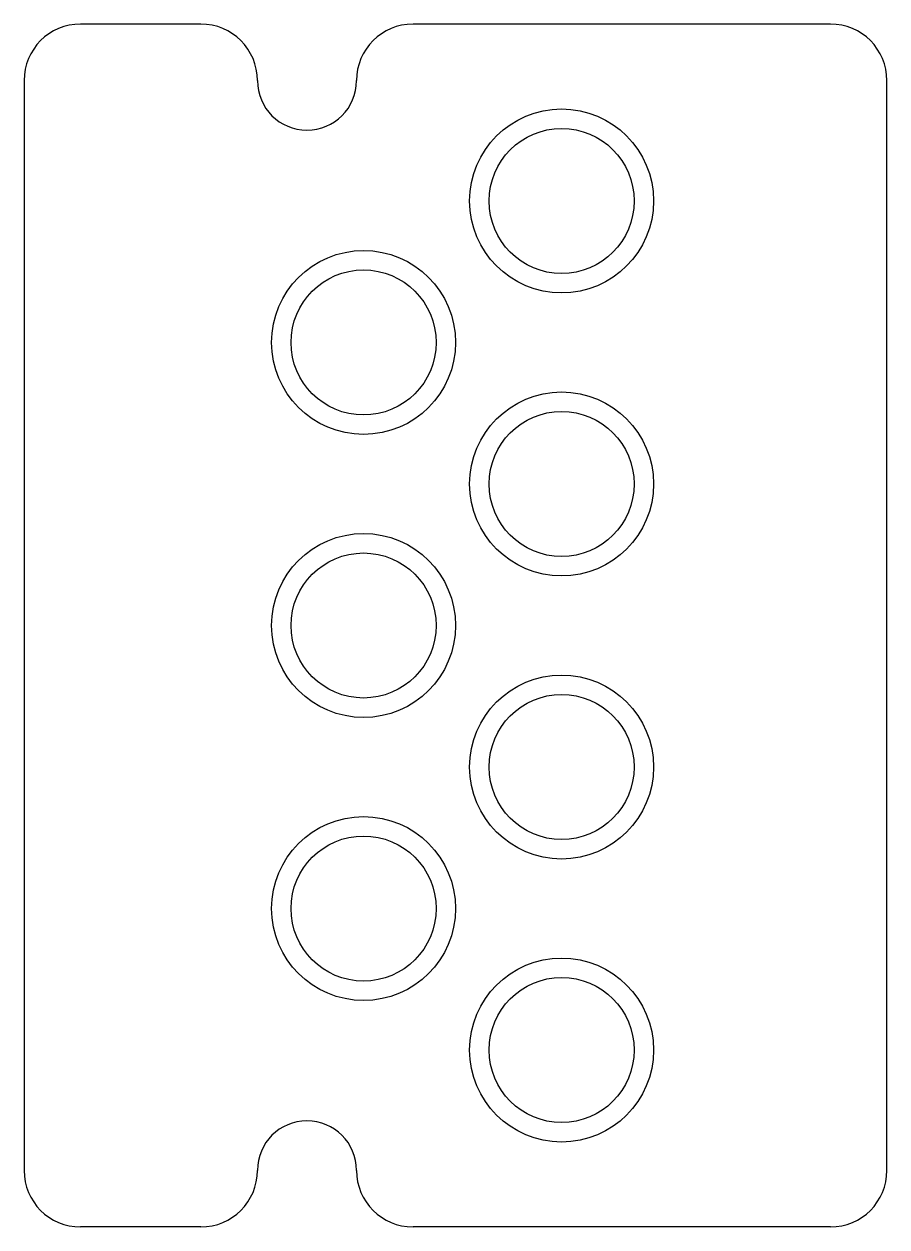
# Model space of a CAD drawing. Header units: millimetres. Extents: x 5.3 to 17.5, y -8.5 to 8.5.
import ezdxf

# ---------------------------------------------------------------- set-up
doc = ezdxf.new("R2010")
doc.units = ezdxf.units.MM
doc.layers.get('0').update_dxf_attribs({"linetype": 'CONTINUOUS'})

msp = doc.modelspace()

# ---------------------------------------------------------------- linework, layer by layer
for p, q in [((7.8, 8.5), (6.1, 8.5)), ((16.7, 8.5), (10.8, 8.5)), ((5.3, 7.7), (5.3, -7.7)), ((17.5, -7.7), (17.5, 7.7)), ((7.8, -8.5), (6.1, -8.5)), ((16.7, -8.5), (10.8, -8.5))]:
    msp.add_line(p, q)
for centre, radius in [((12.9, 6), 1.3), ((12.9, 6), 1.025), ((10.1, 4), 1.3), ((10.1, 4), 1.025), ((12.9, 2), 1.3), ((12.9, 2), 1.025), ((10.1, 0), 1.3), ((10.1, 0), 1.025), ((12.9, -2), 1.3), ((12.9, -2), 1.025), ((10.1, -4), 1.3), ((10.1, -4), 1.025), ((12.9, -6), 1.3), ((12.9, -6), 1.025)]:
    msp.add_circle(centre, radius)
for centre, radius, start, end in [((6.1, 7.7), 0.8, 90, 180), ((7.8, 7.7), 0.8, 0, 90), ((10.8, 7.7), 0.8, 90, 180), ((16.7, 7.7), 0.8, 0, 90), ((9.3, 7.7), 0.7, 180, 360), ((9.3, -7.7), 0.7, 0, 180), ((6.1, -7.7), 0.8, 180, 270), ((7.8, -7.7), 0.8, -90, 0), ((10.8, -7.7), 0.8, 180, 270), ((16.7, -7.7), 0.8, -90, 0)]:
    msp.add_arc(centre, radius, start, end)

doc.saveas('drawing.dxf')
